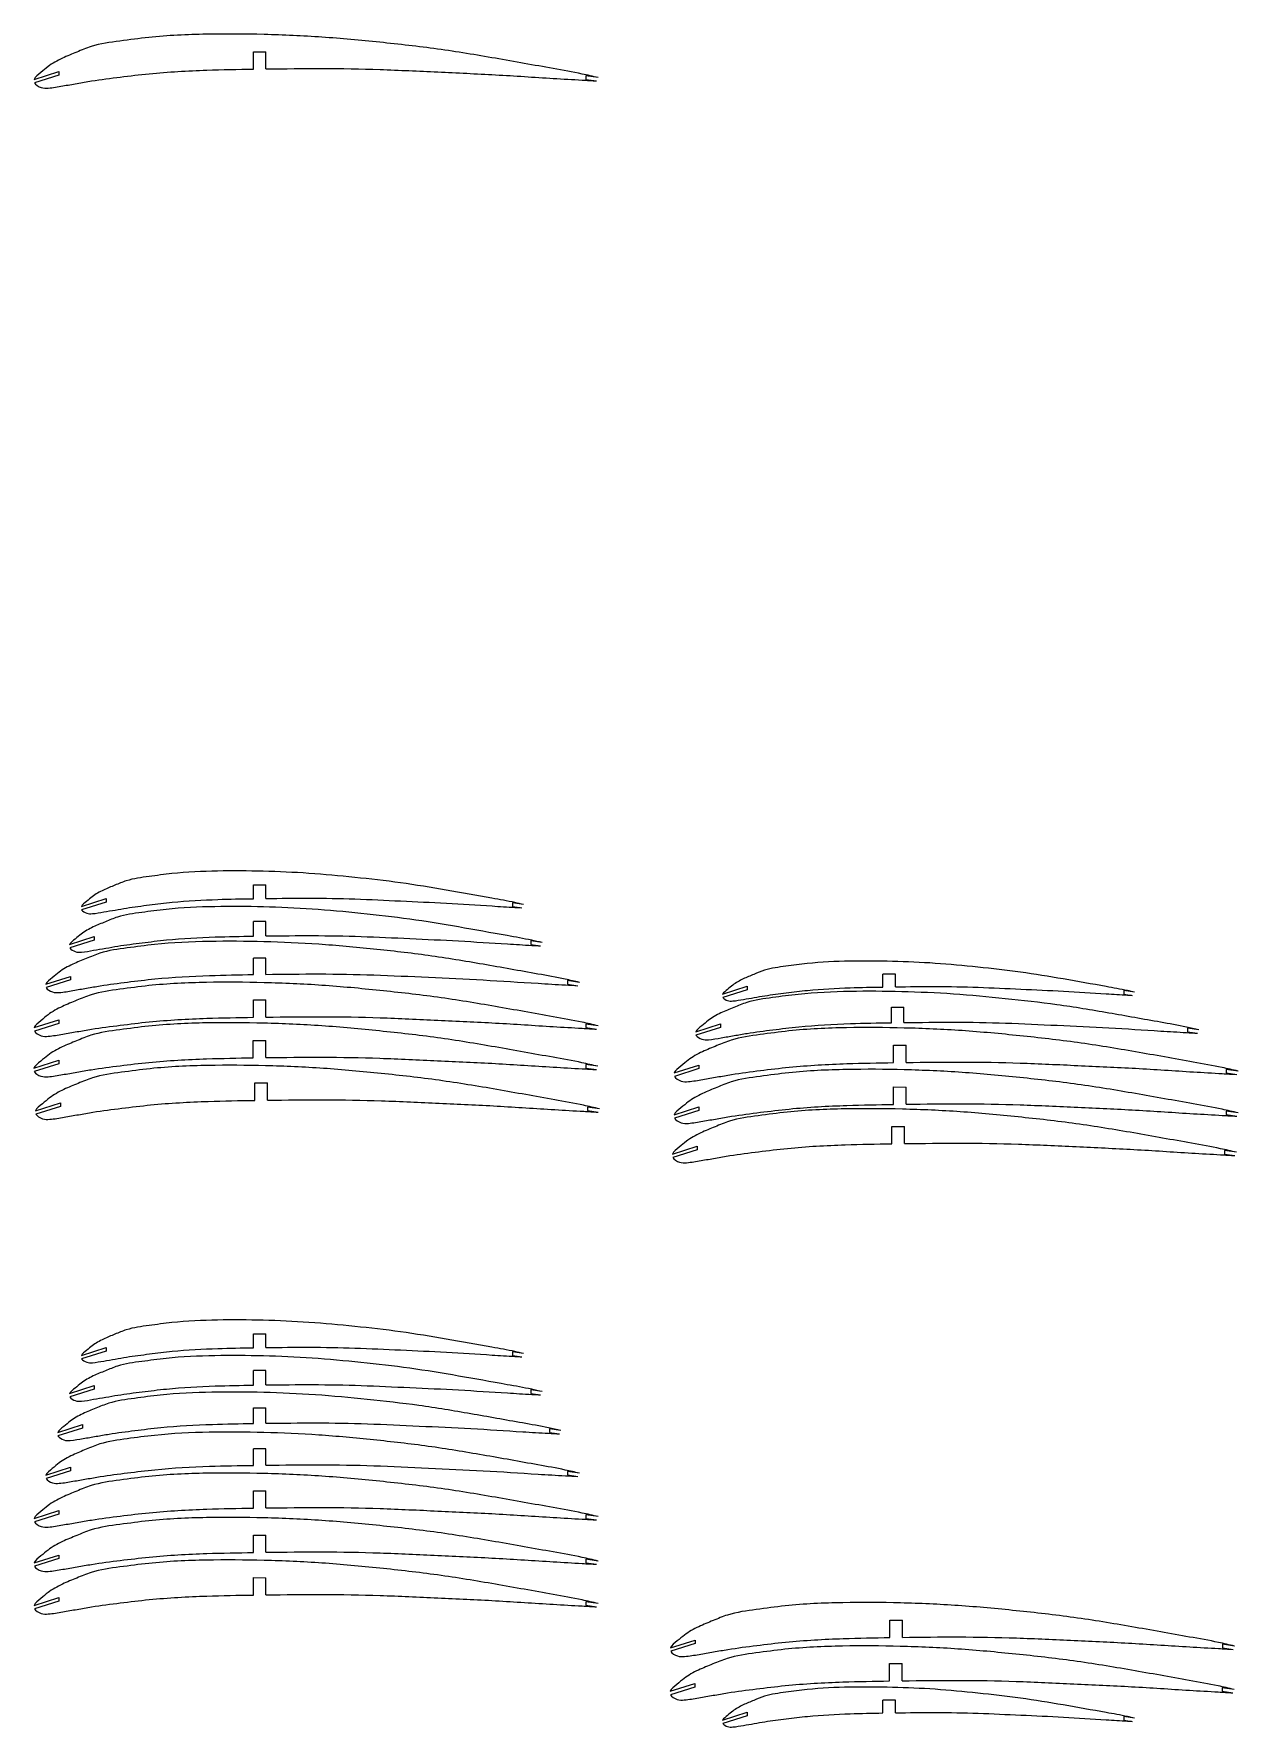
# Model space of a CAD drawing. Header units: inches. Extents: x -90 to 390, y 15 to 690.
import ezdxf

# ---------------------------------------------------------------- set-up
doc = ezdxf.new("R2010")
doc.units = ezdxf.units.IN
doc.header["$MEASUREMENT"] = 0

msp = doc.modelspace()

# ---------------------------------------------------------------- linework, layer by layer
for p, q in [((-2.5, 675.55), (-2.5, 682.49)), ((-2.5, 682.49), (2.5, 682.47)), ((2.5, 675.62), (2.5, 682.47)), ((-89.9, 671.44), (-80.02, 674.55)), ((-80.02, 673.15), (-89.78, 670.07)), ((-80.02, 674.55), (-80.02, 673.15)), ((134.78, 672.16), (129.98, 672.87)), ((129.98, 672.87), (129.98, 671.47)), ((129.98, 671.47), (134.21, 670.85)), ((-71.06, 341.98), (-61.23, 345.11)), ((-61.23, 345.11), (-61.23, 343.71)), ((-2.5, 345.05), (-2.5, 350.55)), ((-2.5, 350.55), (2.5, 350.53)), ((2.5, 345.12), (2.5, 350.53)), ((-61.23, 343.71), (-70.97, 340.6)), ((105.15, 342.73), (100.77, 343.36)), ((100.77, 343.36), (100.77, 341.96)), ((100.77, 341.96), (104.39, 341.44)), ((-2.5, 330.13), (-2.5, 335.97)), ((2.5, 335.97), (-2.5, 335.97)), ((2.5, 330.2), (2.5, 335.97)), ((-75.77, 326.8), (-65.93, 329.95)), ((-65.93, 328.55), (-75.67, 325.43)), ((-65.93, 329.95), (-65.93, 328.55)), ((112.51, 327.56), (108.07, 328.2)), ((108.07, 328.2), (108.07, 326.8)), ((108.07, 326.8), (111.91, 326.25)), ((-2.5, 314.82), (-2.5, 321.38)), ((2.5, 321.38), (-2.5, 321.38)), ((2.5, 314.89), (2.5, 321.38)), ((-85.19, 310.97), (-75.32, 314.1)), ((-75.32, 312.7), (-85.08, 309.6)), ((-75.32, 314.1), (-75.32, 312.7)), ((127.35, 311.71), (122.68, 312.39)), ((122.68, 312.39), (122.68, 310.99)), ((122.68, 310.99), (126.79, 310.39)), ((248.26, 309.86), (248.26, 315.01)), ((253.26, 314.99), (248.26, 315.01)), ((253.26, 309.93), (253.26, 314.99)), ((-2.5, 297.78), (-2.5, 304.73)), ((-2.5, 304.73), (2.5, 304.7)), ((2.5, 297.85), (2.5, 304.7)), ((184.42, 307.05), (194.22, 310.17)), ((194.22, 308.77), (184.5, 305.68)), ((194.22, 310.17), (194.22, 308.77)), ((348.53, 307.81), (344.22, 308.42)), ((344.22, 308.42), (344.22, 307.02)), ((344.22, 307.02), (347.62, 306.54)), ((251.67, 295.63), (251.67, 301.85)), ((251.67, 301.85), (256.67, 301.83)), ((256.67, 295.69), (256.67, 301.83)), ((-89.9, 293.67), (-80.02, 296.78)), ((-80.02, 295.38), (-89.78, 292.31)), ((-80.02, 296.78), (-80.02, 295.38)), ((134.78, 294.4), (129.98, 295.1)), ((129.98, 295.1), (129.98, 293.7)), ((129.98, 293.7), (134.21, 293.08)), ((173.69, 292.03), (183.55, 295.18)), ((183.55, 293.78), (173.79, 290.67)), ((183.55, 295.18), (183.55, 293.78)), ((374.09, 292.79), (369.55, 293.45)), ((369.55, 293.45), (369.55, 292.05)), ((369.55, 292.05), (373.55, 291.47)), ((-2.57, 281.65), (-2.57, 288.59)), ((-2.57, 288.59), (2.43, 288.57)), ((2.43, 281.72), (2.43, 288.57)), ((252.5, 279.73), (252.5, 286.68)), ((252.5, 286.68), (257.5, 286.65)), ((257.5, 279.8), (257.5, 286.65)), ((-89.97, 277.54), (-80.09, 280.65)), ((-80.09, 279.25), (-89.86, 276.18)), ((-80.09, 280.65), (-80.09, 279.25)), ((134.71, 278.26), (129.91, 278.97)), ((129.91, 278.97), (129.91, 277.57)), ((129.91, 277.57), (134.14, 276.95)), ((165.1, 275.62), (174.98, 278.73)), ((174.98, 277.33), (165.22, 274.26)), ((174.98, 278.73), (174.98, 277.33)), ((389.78, 276.35), (384.98, 277.05)), ((384.98, 277.05), (384.98, 275.65)), ((-1.92, 264.7), (-1.92, 271.65)), ((-1.92, 271.65), (3.08, 271.63)), ((3.08, 264.77), (3.08, 271.63)), ((252.5, 263.09), (252.5, 270.03)), ((252.5, 270.03), (257.5, 270.01)), ((257.5, 263.16), (257.5, 270.01)), ((384.98, 275.65), (389.21, 275.03)), ((-89.32, 260.59), (-79.43, 263.7)), ((-79.43, 263.7), (-79.43, 262.3)), ((-79.43, 262.3), (-89.2, 259.23)), ((135.37, 261.32), (130.57, 262.02)), ((130.57, 262.02), (130.57, 260.62)), ((130.57, 260.62), (134.8, 260)), ((165.1, 258.98), (174.98, 262.09)), ((174.98, 260.69), (165.22, 257.61)), ((174.98, 262.09), (174.98, 260.69)), ((389.78, 259.7), (384.98, 260.41)), ((384.98, 260.41), (384.98, 259.01)), ((384.98, 259.01), (389.21, 258.39)), ((251.81, 247.41), (251.81, 254.35)), ((251.81, 254.35), (256.81, 254.33)), ((256.81, 247.47), (256.81, 254.33)), ((164.41, 243.29), (174.29, 246.4)), ((174.29, 245), (164.53, 241.93)), ((174.29, 246.4), (174.29, 245)), ((389.09, 244.02), (384.29, 244.72)), ((384.29, 244.72), (384.29, 243.32)), ((384.29, 243.32), (388.52, 242.7)), ((-2.5, 166.16), (-2.5, 171.66)), ((-2.5, 171.66), (2.5, 171.64)), ((2.5, 166.23), (2.5, 171.64)), ((-71.06, 163.08), (-61.23, 166.22)), ((-61.23, 164.82), (-70.97, 161.71)), ((-61.23, 166.22), (-61.23, 164.82)), ((105.15, 163.84), (100.77, 164.47)), ((100.77, 164.47), (100.77, 163.07)), ((100.77, 163.07), (104.39, 162.55)), ((-2.5, 151.24), (-2.5, 157.08)), ((2.5, 157.08), (-2.5, 157.08)), ((2.5, 151.31), (2.5, 157.08)), ((-75.77, 147.91), (-65.93, 151.06)), ((-65.93, 149.66), (-75.67, 146.54)), ((-65.93, 151.06), (-65.93, 149.66)), ((112.51, 148.67), (108.07, 149.31)), ((108.07, 149.31), (108.07, 147.91)), ((-2.5, 135.97), (-2.5, 142.19)), ((-2.5, 142.19), (2.5, 142.17)), ((2.5, 136.04), (2.5, 142.17)), ((108.07, 147.91), (111.91, 147.35)), ((-80.48, 132.37), (-70.62, 135.53)), ((-70.62, 135.53), (-70.62, 134.13)), ((-70.62, 134.13), (-80.38, 131.01)), ((119.92, 133.13), (115.38, 133.79)), ((115.38, 133.79), (115.38, 132.39)), ((115.38, 132.39), (119.38, 131.81)), ((-2.5, 119.28), (-2.5, 125.85)), ((2.5, 125.85), (-2.5, 125.85)), ((2.5, 119.35), (2.5, 125.85)), ((-85.19, 115.43), (-75.32, 118.56)), ((-75.32, 117.16), (-85.08, 114.07)), ((-75.32, 118.56), (-75.32, 117.16)), ((127.35, 116.17), (122.68, 116.86)), ((122.68, 116.86), (122.68, 115.46)), ((122.68, 115.46), (126.79, 114.85)), ((-2.5, 102.25), (-2.5, 109.19)), ((-2.5, 109.19), (2.5, 109.17)), ((2.5, 102.32), (2.5, 109.17)), ((-89.9, 98.14), (-80.02, 101.24)), ((-80.02, 101.24), (-80.02, 99.84)), ((-80.02, 99.84), (-89.78, 96.77)), ((134.78, 98.86), (129.98, 99.56)), ((129.98, 99.56), (129.98, 98.16)), ((129.98, 98.16), (134.21, 97.54)), ((-2.5, 84.57), (-2.5, 91.51)), ((-2.5, 91.51), (2.5, 91.49)), ((2.5, 84.64), (2.5, 91.49)), ((-89.9, 80.46), (-80.02, 83.57)), ((-80.02, 82.17), (-89.78, 79.09)), ((-80.02, 83.57), (-80.02, 82.17)), ((134.78, 81.18), (129.98, 81.88)), ((129.98, 81.88), (129.98, 80.48)), ((-2.5, 67.62), (-2.5, 74.57)), ((-2.5, 74.57), (2.5, 74.54)), ((2.5, 67.69), (2.5, 74.54)), ((129.98, 80.48), (134.21, 79.87)), ((-89.9, 63.51), (-80.02, 66.62)), ((-80.02, 65.22), (-89.78, 62.15)), ((-80.02, 66.62), (-80.02, 65.22)), ((134.78, 64.24), (129.98, 64.94)), ((129.98, 64.94), (129.98, 63.54)), ((129.98, 63.54), (134.21, 62.92)), ((251.03, 50.68), (251.03, 57.62)), ((251.03, 57.62), (256.03, 57.6)), ((256.03, 50.75), (256.03, 57.6)), ((163.63, 46.57), (173.51, 49.68)), ((173.51, 48.28), (163.74, 45.2)), ((173.51, 49.68), (173.51, 48.28)), ((388.31, 47.29), (383.51, 47.99)), ((383.51, 47.99), (383.51, 46.59)), ((383.51, 46.59), (387.74, 45.98)), ((250.89, 33.38), (250.89, 40.32)), ((250.89, 40.32), (255.89, 40.3)), ((255.89, 33.45), (255.89, 40.3)), ((163.49, 29.27), (173.38, 32.38)), ((173.38, 30.98), (163.61, 27.91)), ((173.38, 32.38), (173.38, 30.98)), ((388.18, 29.99), (383.38, 30.7)), ((383.38, 30.7), (383.38, 29.3)), ((383.38, 29.3), (387.61, 28.68)), ((184.42, 17.82), (194.22, 20.93)), ((194.22, 20.93), (194.22, 19.53)), ((248.26, 20.63), (248.26, 25.78)), ((253.26, 25.75), (248.26, 25.78)), ((253.26, 20.7), (253.26, 25.75)), ((194.22, 19.53), (184.5, 16.45)), ((348.53, 18.57), (344.22, 19.19)), ((344.22, 19.19), (344.22, 17.79)), ((344.22, 17.79), (347.62, 17.3))]:
    msp.add_line(p, q)
for points, knots in [([(134.78, 672.16), (132.68, 672.66), (126.76, 674.03), (113.09, 676.44), (93.92, 679.91), (70.92, 683.74), (47.84, 686.3), (24.83, 688.48), (1.79, 689.48), (-21.23, 689.65), (-40.45, 688.8), (-55.71, 686.7), (-65.51, 685.44), (-72.93, 682.28), (-78.75, 679.98), (-83.78, 677.2), (-86.91, 674.31), (-89.5, 672.4), (-89.9, 671.44)], [5.349549, 5.349549, 5.349549, 5.349549, 11.844101, 23.572129, 46.976276, 70.308972, 93.497701, 116.611318, 139.646917, 162.649482, 185.671868, 197.245674, 208.928711, 215.062809, 221.283229, 227.904728, 231.601721, 235.180312, 235.180312, 235.180312, 235.180312]), ([(-89.78, 670.07), (-89.3, 669.28), (-87.09, 667.88), (-83.3, 667.98), (-78.47, 668.87), (-72.76, 669.82), (-65.13, 671.19), (-55.55, 672.4), (-40.26, 674.27), (-22.55, 675.22), (-8.69, 675.46), (-2.5, 675.55)], [236.874958, 236.874958, 236.874958, 236.874958, 239.907015, 242.792775, 248.595634, 254.417956, 260.239889, 271.831671, 283.391734, 306.419971, 324.991335, 324.991335, 324.991335, 324.991335]), ([(2.5, 675.62), (9.97, 675.72), (25.12, 675.92), (47.94, 675.51), (70.94, 674.38), (93.97, 673.38), (113.13, 672.06), (126.55, 671.3), (132.3, 670.96), (134.21, 670.85)], [329.991893, 329.991893, 329.991893, 329.991893, 352.418463, 375.426706, 398.45935, 421.500504, 444.558299, 456.087346, 461.832374, 461.832374, 461.832374, 461.832374]), ([(105.15, 342.73), (103.98, 343), (99.8, 343.94), (89.49, 345.76), (74.32, 348.51), (56.12, 351.53), (37.86, 353.57), (19.65, 355.29), (1.41, 356.08), (-16.8, 356.22), (-32.01, 355.54), (-44.08, 353.88), (-51.84, 352.89), (-57.71, 350.38), (-62.32, 348.57), (-66.29, 346.36), (-68.72, 344.12), (-70.67, 342.67), (-71.06, 341.98)], [5.782646, 5.782646, 5.782646, 5.782646, 9.372288, 18.652728, 37.172532, 55.635795, 73.985137, 92.275043, 110.503212, 128.705242, 146.922956, 156.081359, 165.326197, 170.180136, 175.102381, 180.342002, 183.267449, 185.88365, 185.88365, 185.88365, 185.88365]), ([(-70.97, 340.6), (-70.55, 340.02), (-68.87, 338.99), (-65.92, 339.07), (-62.1, 339.77), (-57.58, 340.52), (-51.54, 341.61), (-43.95, 342.57), (-31.86, 344.05), (-18.02, 344.79), (-7.22, 344.98), (-2.5, 345.05)], [187.59354, 187.59354, 187.59354, 187.59354, 189.839464, 192.122978, 196.714806, 201.322035, 205.928955, 215.101583, 224.249111, 242.471455, 256.645248, 256.645248, 256.645248, 256.645248]), ([(2.5, 345.12), (8.24, 345.19), (20.05, 345.34), (37.94, 345.02), (56.14, 344.13), (74.36, 343.34), (89.52, 342.3), (99.54, 341.72), (103.48, 341.49), (104.39, 341.44)], [261.645807, 261.645807, 261.645807, 261.645807, 278.870262, 297.076784, 315.302616, 333.535181, 351.780915, 360.9039, 363.633626, 363.633626, 363.633626, 363.633626]), ([(112.51, 327.56), (111.13, 327.88), (106.52, 328.92), (95.39, 330.89), (79.22, 333.81), (59.82, 337.04), (40.35, 339.21), (20.94, 341.05), (1.51, 341.89), (-17.9, 342.03), (-34.12, 341.31), (-46.99, 339.54), (-55.26, 338.48), (-61.51, 335.81), (-66.43, 333.88), (-70.66, 331.53), (-73.27, 329.13), (-75.38, 327.56), (-75.77, 326.8)], [5.718219, 5.718219, 5.718219, 5.718219, 9.990241, 19.882578, 39.623468, 59.304089, 78.863278, 98.359112, 117.789138, 137.191302, 156.610184, 166.372438, 176.226825, 181.400804, 186.647593, 192.232684, 195.351017, 198.208612, 198.208612, 198.208612, 198.208612]), ([(127.35, 311.71), (125.49, 312.15), (120.01, 313.4), (107.19, 315.66), (89.02, 318.95), (67.22, 322.58), (45.35, 325.02), (23.53, 327.08), (1.69, 328.02), (-20.12, 328.19), (-38.34, 327.38), (-52.8, 325.39), (-62.09, 324.2), (-69.12, 321.2), (-74.64, 319.02), (-79.4, 316.38), (-82.36, 313.66), (-84.8, 311.86), (-85.19, 310.97)], [5.480067, 5.480067, 5.480067, 5.480067, 11.226147, 22.342279, 44.52534, 66.640678, 88.61956, 110.52725, 132.360991, 154.163422, 175.98464, 186.954595, 198.028082, 203.842141, 209.738017, 216.014046, 219.518153, 222.857074, 222.857074, 222.857074, 222.857074]), ([(-75.67, 325.43), (-75.24, 324.79), (-73.42, 323.67), (-70.26, 323.75), (-66.19, 324.51), (-61.37, 325.31), (-54.93, 326.46), (-46.85, 327.48), (-33.96, 329.06), (-19.15, 329.86), (-7.59, 330.06), (-2.5, 330.13)], [199.913506, 199.913506, 199.913506, 199.913506, 202.356352, 204.790428, 209.685013, 214.596015, 219.506689, 229.284105, 239.034767, 258.458584, 273.73177, 273.73177, 273.73177, 273.73177]), ([(2.5, 330.2), (8.67, 330.28), (21.32, 330.44), (40.44, 330.1), (59.84, 329.15), (79.26, 328.3), (95.42, 327.2), (106.31, 326.57), (110.73, 326.31), (111.91, 326.25)], [278.732329, 278.732329, 278.732329, 278.732329, 297.257312, 316.664265, 336.0918, 355.526512, 374.975261, 384.699762, 388.246058, 388.246058, 388.246058, 388.246058]), ([(348.53, 307.81), (347.59, 308.02), (343.82, 308.86), (334.34, 310.53), (320.17, 313.1), (303.17, 315.92), (286.12, 317.82), (269.11, 319.43), (252.08, 320.17), (235.07, 320.3), (220.86, 319.67), (209.58, 318.12), (202.33, 317.19), (196.85, 314.85), (192.55, 313.15), (188.84, 311.09), (186.58, 309.02), (184.79, 307.69), (184.42, 307.05)], [5.8555, 5.8555, 5.8555, 5.8555, 8.754335, 17.422878, 34.721596, 51.967501, 69.106996, 86.190974, 103.217286, 120.219182, 137.235728, 145.79028, 154.425569, 158.959467, 163.557169, 168.451321, 171.183881, 173.557565, 173.557565, 173.557565, 173.557565]), ([(134.78, 294.4), (132.68, 294.9), (126.76, 296.26), (113.09, 298.67), (93.92, 302.14), (70.92, 305.97), (47.84, 308.54), (24.83, 310.72), (1.79, 311.71), (-21.23, 311.89), (-40.45, 311.03), (-55.71, 308.94), (-65.51, 307.68), (-72.93, 304.51), (-78.75, 302.22), (-83.78, 299.43), (-86.91, 296.55), (-89.5, 294.63), (-89.9, 293.67)], [5.349549, 5.349549, 5.349549, 5.349549, 11.844101, 23.572129, 46.976276, 70.308972, 93.497701, 116.611318, 139.646917, 162.649482, 185.671868, 197.245674, 208.928711, 215.062809, 221.283229, 227.904728, 231.601721, 235.180312, 235.180312, 235.180312, 235.180312]), ([(-85.08, 309.6), (-84.61, 308.86), (-82.53, 307.55), (-78.96, 307.64), (-74.38, 308.49), (-68.96, 309.39), (-61.73, 310.69), (-52.65, 311.84), (-38.16, 313.61), (-21.42, 314.51), (-8.32, 314.74), (-2.5, 314.82)], [224.554483, 224.554483, 224.554483, 224.554483, 227.390128, 230.125326, 235.625427, 241.143975, 246.662155, 257.649149, 268.606078, 290.432842, 307.904814, 307.904814, 307.904814, 307.904814]), ([(2.5, 314.89), (9.54, 314.98), (23.85, 315.17), (45.44, 314.78), (67.24, 313.72), (89.06, 312.76), (107.23, 311.52), (119.81, 310.8), (125.12, 310.49), (126.79, 310.39)], [312.905372, 312.905372, 312.905372, 312.905372, 334.031413, 355.839225, 377.670167, 399.509173, 421.363953, 432.291485, 437.319251, 437.319251, 437.319251, 437.319251]), ([(374.09, 292.79), (372.47, 293.17), (367.43, 294.31), (355.46, 296.43), (338.29, 299.54), (317.69, 302.96), (297.02, 305.26), (276.41, 307.22), (255.77, 308.11), (235.16, 308.26), (217.94, 307.5), (204.27, 305.62), (195.49, 304.49), (188.85, 301.66), (183.63, 299.6), (179.14, 297.11), (176.36, 294.54), (174.08, 292.86), (173.69, 292.03)], [5.616895, 5.616895, 5.616895, 5.616895, 10.608194, 21.112428, 42.074404, 62.972383, 83.741419, 104.443181, 125.075064, 145.677362, 166.297412, 176.663516, 187.127454, 192.621472, 198.192805, 204.123365, 207.434585, 210.533076, 210.533076, 210.533076, 210.533076]), ([(184.5, 305.68), (184.9, 305.15), (186.45, 304.21), (189.18, 304.28), (192.75, 304.94), (196.98, 305.64), (202.62, 306.65), (209.7, 307.55), (221, 308.93), (233.87, 309.62), (243.9, 309.8), (248.26, 309.86)], [175.273411, 175.273411, 175.273411, 175.273411, 177.322577, 179.455529, 183.744599, 188.048054, 192.351222, 200.919061, 209.463455, 226.484326, 239.558726, 239.558726, 239.558726, 239.558726]), ([(253.26, 309.93), (258.56, 310), (269.54, 310.14), (286.19, 309.84), (303.19, 309.01), (320.21, 308.27), (334.38, 307.3), (343.52, 306.77), (346.99, 306.57), (347.62, 306.54)], [244.559285, 244.559285, 244.559285, 244.559285, 260.483212, 277.489304, 294.513433, 311.543851, 328.586569, 337.108039, 339.015015, 339.015015, 339.015015, 339.015015]), ([(-89.78, 292.31), (-89.3, 291.51), (-87.09, 290.11), (-83.3, 290.21), (-78.47, 291.11), (-72.76, 292.06), (-65.13, 293.42), (-55.55, 294.64), (-40.26, 296.51), (-22.55, 297.46), (-8.69, 297.69), (-2.5, 297.78)], [236.874958, 236.874958, 236.874958, 236.874958, 239.907015, 242.792775, 248.595634, 254.417956, 260.239889, 271.831671, 283.391734, 306.419971, 324.991335, 324.991335, 324.991335, 324.991335]), ([(2.5, 297.85), (9.97, 297.95), (25.12, 298.15), (47.94, 297.74), (70.94, 296.62), (93.97, 295.61), (113.13, 294.3), (126.55, 293.53), (132.3, 293.19), (134.21, 293.08)], [329.991893, 329.991893, 329.991893, 329.991893, 352.418463, 375.426706, 398.45935, 421.500504, 444.558299, 456.087346, 461.832374, 461.832374, 461.832374, 461.832374]), ([(134.71, 278.26), (132.61, 278.77), (126.69, 280.13), (113.02, 282.54), (93.84, 286.01), (70.84, 289.84), (47.77, 292.41), (24.76, 294.58), (1.71, 295.58), (-21.3, 295.75), (-40.53, 294.9), (-55.78, 292.8), (-65.59, 291.55), (-73, 288.38), (-78.83, 286.09), (-83.85, 283.3), (-86.98, 280.41), (-89.58, 278.5), (-89.97, 277.54)], [5.349549, 5.349549, 5.349549, 5.349549, 11.844101, 23.572129, 46.976276, 70.308972, 93.497701, 116.611318, 139.646917, 162.649482, 185.671868, 197.245674, 208.928711, 215.062809, 221.283229, 227.904728, 231.601721, 235.180312, 235.180312, 235.180312, 235.180312]), ([(389.78, 276.35), (387.68, 276.85), (381.76, 278.21), (368.09, 280.62), (348.92, 284.09), (325.92, 287.92), (302.84, 290.49), (279.83, 292.67), (256.79, 293.66), (233.77, 293.84), (214.55, 292.98), (199.29, 290.89), (189.49, 289.63), (182.07, 286.46), (176.25, 284.17), (171.22, 281.38), (168.09, 278.5), (165.5, 276.58), (165.1, 275.62)], [5.349549, 5.349549, 5.349549, 5.349549, 11.844101, 23.572129, 46.976276, 70.308972, 93.497701, 116.611318, 139.646917, 162.649482, 185.671868, 197.245674, 208.928711, 215.062809, 221.283229, 227.904728, 231.601721, 235.180312, 235.180312, 235.180312, 235.180312]), ([(173.79, 290.67), (174.25, 289.98), (176.19, 288.76), (179.56, 288.85), (183.88, 289.65), (189, 290.5), (195.84, 291.73), (204.42, 292.81), (218.11, 294.49), (233.88, 295.34), (246.21, 295.55), (251.67, 295.63)], [212.23383, 212.23383, 212.23383, 212.23383, 214.87324, 217.457877, 222.65522, 227.869995, 233.084422, 243.466627, 253.820422, 274.445713, 290.818292, 290.818292, 290.818292, 290.818292]), ([(256.67, 295.69), (263.28, 295.78), (276.76, 295.96), (297.11, 295.59), (317.71, 294.59), (338.33, 293.68), (355.5, 292.51), (367.24, 291.84), (372.11, 291.55), (373.55, 291.47)], [295.81885, 295.81885, 295.81885, 295.81885, 315.644362, 336.251745, 356.880983, 377.517843, 398.169607, 408.495623, 412.806341, 412.806341, 412.806341, 412.806341]), ([(-89.86, 276.18), (-89.37, 275.38), (-87.16, 273.98), (-83.38, 274.08), (-78.55, 274.97), (-72.83, 275.92), (-65.2, 277.29), (-55.62, 278.5), (-40.34, 280.37), (-22.63, 281.33), (-8.76, 281.56), (-2.57, 281.65)], [236.874958, 236.874958, 236.874958, 236.874958, 239.907015, 242.792775, 248.595634, 254.417956, 260.239889, 271.831671, 283.391734, 306.419971, 324.991335, 324.991335, 324.991335, 324.991335]), ([(135.37, 261.32), (133.26, 261.82), (127.34, 263.18), (113.67, 265.59), (94.5, 269.07), (71.5, 272.89), (48.43, 275.46), (25.41, 277.64), (2.37, 278.63), (-20.64, 278.81), (-39.87, 277.95), (-55.13, 275.86), (-64.93, 274.6), (-72.34, 271.43), (-78.17, 269.14), (-83.19, 266.35), (-86.32, 263.47), (-88.92, 261.55), (-89.32, 260.59)], [5.349549, 5.349549, 5.349549, 5.349549, 11.844101, 23.572129, 46.976276, 70.308972, 93.497701, 116.611318, 139.646917, 162.649482, 185.671868, 197.245674, 208.928711, 215.062809, 221.283229, 227.904728, 231.601721, 235.180312, 235.180312, 235.180312, 235.180312]), ([(2.43, 281.72), (9.9, 281.82), (25.05, 282.02), (47.87, 281.61), (70.87, 280.49), (93.89, 279.48), (113.06, 278.16), (126.48, 277.4), (132.23, 277.06), (134.14, 276.95)], [329.991893, 329.991893, 329.991893, 329.991893, 352.418463, 375.426706, 398.45935, 421.500504, 444.558299, 456.087346, 461.832374, 461.832374, 461.832374, 461.832374]), ([(389.78, 259.7), (387.68, 260.21), (381.76, 261.57), (368.09, 263.98), (348.92, 267.45), (325.92, 271.28), (302.84, 273.85), (279.83, 276.02), (256.79, 277.02), (233.77, 277.19), (214.55, 276.34), (199.29, 274.24), (189.49, 272.99), (182.07, 269.82), (176.25, 267.52), (171.22, 264.74), (168.09, 261.85), (165.5, 259.94), (165.1, 258.98)], [5.349549, 5.349549, 5.349549, 5.349549, 11.844101, 23.572129, 46.976276, 70.308972, 93.497701, 116.611318, 139.646917, 162.649482, 185.671868, 197.245674, 208.928711, 215.062809, 221.283229, 227.904728, 231.601721, 235.180312, 235.180312, 235.180312, 235.180312]), ([(165.22, 274.26), (165.7, 273.46), (167.91, 272.06), (171.7, 272.16), (176.53, 273.06), (182.24, 274.01), (189.87, 275.37), (199.45, 276.59), (214.74, 278.46), (232.45, 279.41), (246.31, 279.65), (252.5, 279.73)], [236.874958, 236.874958, 236.874958, 236.874958, 239.907015, 242.792775, 248.595634, 254.417956, 260.239889, 271.831671, 283.391734, 306.419971, 324.991335, 324.991335, 324.991335, 324.991335]), ([(257.5, 279.8), (264.97, 279.9), (280.12, 280.1), (302.94, 279.69), (325.94, 278.57), (348.97, 277.56), (368.13, 276.25), (381.55, 275.48), (387.3, 275.14), (389.21, 275.03)], [329.991893, 329.991893, 329.991893, 329.991893, 352.418463, 375.426706, 398.45935, 421.500504, 444.558299, 456.087346, 461.832374, 461.832374, 461.832374, 461.832374]), ([(-89.2, 259.23), (-88.71, 258.43), (-86.51, 257.04), (-82.72, 257.13), (-77.89, 258.03), (-72.18, 258.98), (-64.54, 260.35), (-54.96, 261.56), (-39.68, 263.43), (-21.97, 264.38), (-8.11, 264.62), (-1.92, 264.7)], [236.874958, 236.874958, 236.874958, 236.874958, 239.907015, 242.792775, 248.595634, 254.417956, 260.239889, 271.831671, 283.391734, 306.419971, 324.991335, 324.991335, 324.991335, 324.991335]), ([(3.08, 264.77), (10.56, 264.87), (25.7, 265.07), (48.53, 264.66), (71.53, 263.54), (94.55, 262.53), (113.72, 261.22), (127.14, 260.45), (132.89, 260.11), (134.8, 260)], [329.991893, 329.991893, 329.991893, 329.991893, 352.418463, 375.426706, 398.45935, 421.500504, 444.558299, 456.087346, 461.832374, 461.832374, 461.832374, 461.832374]), ([(257.5, 263.16), (264.97, 263.26), (280.12, 263.46), (302.94, 263.05), (325.94, 261.92), (348.97, 260.92), (368.13, 259.6), (381.55, 258.84), (387.3, 258.5), (389.21, 258.39)], [329.991893, 329.991893, 329.991893, 329.991893, 352.418463, 375.426706, 398.45935, 421.500504, 444.558299, 456.087346, 461.832374, 461.832374, 461.832374, 461.832374]), ([(389.09, 244.02), (386.99, 244.52), (381.07, 245.88), (367.4, 248.3), (348.23, 251.77), (325.23, 255.59), (302.15, 258.16), (279.14, 260.34), (256.1, 261.34), (233.08, 261.51), (213.85, 260.66), (198.6, 258.56), (188.8, 257.3), (181.38, 254.14), (175.55, 251.84), (170.53, 249.05), (167.4, 246.17), (164.81, 244.25), (164.41, 243.29)], [5.349549, 5.349549, 5.349549, 5.349549, 11.844101, 23.572129, 46.976276, 70.308972, 93.497701, 116.611318, 139.646917, 162.649482, 185.671868, 197.245674, 208.928711, 215.062809, 221.283229, 227.904728, 231.601721, 235.180312, 235.180312, 235.180312, 235.180312]), ([(165.22, 257.61), (165.7, 256.82), (167.91, 255.42), (171.7, 255.52), (176.53, 256.41), (182.24, 257.36), (189.87, 258.73), (199.45, 259.94), (214.74, 261.81), (232.45, 262.77), (246.31, 263), (252.5, 263.09)], [236.874958, 236.874958, 236.874958, 236.874958, 239.907015, 242.792775, 248.595634, 254.417956, 260.239889, 271.831671, 283.391734, 306.419971, 324.991335, 324.991335, 324.991335, 324.991335]), ([(164.53, 241.93), (165.01, 241.14), (167.22, 239.74), (171.01, 239.84), (175.83, 240.73), (181.55, 241.68), (189.18, 243.05), (198.76, 244.26), (214.04, 246.13), (231.76, 247.08), (245.62, 247.32), (251.81, 247.41)], [236.874958, 236.874958, 236.874958, 236.874958, 239.907015, 242.792775, 248.595634, 254.417956, 260.239889, 271.831671, 283.391734, 306.419971, 324.991335, 324.991335, 324.991335, 324.991335]), ([(256.81, 247.47), (264.28, 247.57), (279.43, 247.78), (302.25, 247.37), (325.25, 246.24), (348.28, 245.23), (367.44, 243.92), (380.86, 243.15), (386.61, 242.82), (388.52, 242.7)], [329.991893, 329.991893, 329.991893, 329.991893, 352.418463, 375.426706, 398.45935, 421.500504, 444.558299, 456.087346, 461.832374, 461.832374, 461.832374, 461.832374]), ([(105.15, 163.84), (103.98, 164.11), (99.8, 165.05), (89.49, 166.87), (74.32, 169.62), (56.12, 172.64), (37.86, 174.68), (19.65, 176.4), (1.41, 177.19), (-16.8, 177.32), (-32.01, 176.65), (-44.08, 174.99), (-51.84, 174), (-57.71, 171.49), (-62.32, 169.67), (-66.29, 167.47), (-68.72, 165.23), (-70.67, 163.78), (-71.06, 163.08)], [5.782646, 5.782646, 5.782646, 5.782646, 9.372288, 18.652728, 37.172532, 55.635795, 73.985137, 92.275043, 110.503212, 128.705242, 146.922956, 156.081359, 165.326197, 170.180136, 175.102381, 180.342002, 183.267449, 185.88365, 185.88365, 185.88365, 185.88365]), ([(112.51, 148.67), (111.13, 148.99), (106.52, 150.03), (95.39, 152), (79.22, 154.92), (59.82, 158.15), (40.35, 160.32), (20.94, 162.15), (1.51, 162.99), (-17.9, 163.14), (-34.12, 162.42), (-46.99, 160.65), (-55.26, 159.59), (-61.51, 156.92), (-66.43, 154.99), (-70.66, 152.64), (-73.27, 150.24), (-75.38, 148.67), (-75.77, 147.91)], [5.718219, 5.718219, 5.718219, 5.718219, 9.990241, 19.882578, 39.623468, 59.304089, 78.863278, 98.359112, 117.789138, 137.191302, 156.610184, 166.372438, 176.226825, 181.400804, 186.647593, 192.232684, 195.351017, 198.208612, 198.208612, 198.208612, 198.208612]), ([(-70.97, 161.71), (-70.55, 161.13), (-68.87, 160.1), (-65.92, 160.17), (-62.1, 160.88), (-57.58, 161.63), (-51.54, 162.72), (-43.95, 163.67), (-31.86, 165.15), (-18.02, 165.9), (-7.22, 166.09), (-2.5, 166.16)], [187.59354, 187.59354, 187.59354, 187.59354, 189.839464, 192.122978, 196.714806, 201.322035, 205.928955, 215.101583, 224.249111, 242.471455, 256.645248, 256.645248, 256.645248, 256.645248]), ([(2.5, 166.23), (8.24, 166.3), (20.05, 166.45), (37.94, 166.13), (56.14, 165.24), (74.36, 164.45), (89.52, 163.41), (99.54, 162.83), (103.48, 162.6), (104.39, 162.55)], [261.645807, 261.645807, 261.645807, 261.645807, 278.870262, 297.076784, 315.302616, 333.535181, 351.780915, 360.9039, 363.633626, 363.633626, 363.633626, 363.633626]), ([(119.92, 133.13), (118.3, 133.51), (113.26, 134.66), (101.29, 136.77), (84.12, 139.88), (63.52, 143.3), (42.85, 145.61), (22.24, 147.56), (1.6, 148.45), (-19.01, 148.6), (-36.23, 147.84), (-49.9, 145.96), (-58.68, 144.83), (-65.32, 142), (-70.54, 139.94), (-75.03, 137.45), (-77.81, 134.89), (-80.09, 133.2), (-80.48, 132.37)], [5.616895, 5.616895, 5.616895, 5.616895, 10.608194, 21.112428, 42.074404, 62.972383, 83.741419, 104.443181, 125.075064, 145.677362, 166.297412, 176.663516, 187.127454, 192.621472, 198.192805, 204.123365, 207.434585, 210.533076, 210.533076, 210.533076, 210.533076]), ([(-75.67, 146.54), (-75.24, 145.9), (-73.42, 144.78), (-70.26, 144.86), (-66.19, 145.61), (-61.37, 146.42), (-54.93, 147.57), (-46.85, 148.59), (-33.96, 150.17), (-19.15, 150.96), (-7.59, 151.17), (-2.5, 151.24)], [199.913506, 199.913506, 199.913506, 199.913506, 202.356352, 204.790428, 209.685013, 214.596015, 219.506689, 229.284105, 239.034767, 258.458584, 273.73177, 273.73177, 273.73177, 273.73177]), ([(2.5, 151.31), (8.67, 151.39), (21.32, 151.55), (40.44, 151.21), (59.84, 150.26), (79.26, 149.41), (95.42, 148.3), (106.31, 147.68), (110.73, 147.42), (111.91, 147.35)], [278.732329, 278.732329, 278.732329, 278.732329, 297.257312, 316.664265, 336.0918, 355.526512, 374.975261, 384.699762, 388.246058, 388.246058, 388.246058, 388.246058]), ([(-80.38, 131.01), (-79.92, 130.32), (-77.98, 129.1), (-74.61, 129.19), (-70.29, 129.99), (-65.17, 130.84), (-58.33, 132.07), (-49.75, 133.15), (-36.06, 134.83), (-20.29, 135.68), (-7.96, 135.89), (-2.5, 135.97)], [212.23383, 212.23383, 212.23383, 212.23383, 214.87324, 217.457877, 222.65522, 227.869995, 233.084422, 243.466627, 253.820422, 274.445713, 290.818292, 290.818292, 290.818292, 290.818292]), ([(2.5, 136.04), (9.11, 136.12), (22.59, 136.3), (42.94, 135.94), (63.54, 134.93), (84.16, 134.03), (101.33, 132.85), (113.07, 132.18), (117.94, 131.89), (119.38, 131.81)], [295.81885, 295.81885, 295.81885, 295.81885, 315.644362, 336.251745, 356.880983, 377.517843, 398.169607, 408.495623, 412.806341, 412.806341, 412.806341, 412.806341]), ([(127.35, 116.17), (125.49, 116.61), (120.01, 117.87), (107.19, 120.13), (89.02, 123.42), (67.22, 127.05), (45.35, 129.48), (23.53, 131.55), (1.69, 132.49), (-20.12, 132.65), (-38.34, 131.84), (-52.8, 129.86), (-62.09, 128.67), (-69.12, 125.66), (-74.64, 123.49), (-79.4, 120.85), (-82.36, 118.13), (-84.8, 116.33), (-85.19, 115.43)], [5.480067, 5.480067, 5.480067, 5.480067, 11.226147, 22.342279, 44.52534, 66.640678, 88.61956, 110.52725, 132.360991, 154.163422, 175.98464, 186.954595, 198.028082, 203.842141, 209.738017, 216.014046, 219.518153, 222.857074, 222.857074, 222.857074, 222.857074]), ([(134.78, 98.86), (132.68, 99.36), (126.76, 100.73), (113.09, 103.14), (93.92, 106.61), (70.92, 110.43), (47.84, 113), (24.83, 115.18), (1.79, 116.18), (-21.23, 116.35), (-40.45, 115.5), (-55.71, 113.4), (-65.51, 112.14), (-72.93, 108.98), (-78.75, 106.68), (-83.78, 103.9), (-86.91, 101.01), (-89.5, 99.1), (-89.9, 98.14)], [5.349549, 5.349549, 5.349549, 5.349549, 11.844101, 23.572129, 46.976276, 70.308972, 93.497701, 116.611318, 139.646917, 162.649482, 185.671868, 197.245674, 208.928711, 215.062809, 221.283229, 227.904728, 231.601721, 235.180312, 235.180312, 235.180312, 235.180312]), ([(-85.08, 114.07), (-84.61, 113.33), (-82.53, 112.02), (-78.96, 112.11), (-74.38, 112.96), (-68.96, 113.86), (-61.73, 115.16), (-52.65, 116.3), (-38.16, 118.08), (-21.42, 118.98), (-8.32, 119.2), (-2.5, 119.28)], [224.554483, 224.554483, 224.554483, 224.554483, 227.390128, 230.125326, 235.625427, 241.143975, 246.662155, 257.649149, 268.606078, 290.432842, 307.904814, 307.904814, 307.904814, 307.904814]), ([(2.5, 119.35), (9.54, 119.45), (23.85, 119.63), (45.44, 119.25), (67.24, 118.18), (89.06, 117.23), (107.23, 115.98), (119.81, 115.26), (125.12, 114.95), (126.79, 114.85)], [312.905372, 312.905372, 312.905372, 312.905372, 334.031413, 355.839225, 377.670167, 399.509173, 421.363953, 432.291485, 437.319251, 437.319251, 437.319251, 437.319251]), ([(-89.78, 96.77), (-89.3, 95.98), (-87.09, 94.58), (-83.3, 94.68), (-78.47, 95.57), (-72.76, 96.52), (-65.13, 97.89), (-55.55, 99.1), (-40.26, 100.97), (-22.55, 101.92), (-8.69, 102.16), (-2.5, 102.25)], [236.874958, 236.874958, 236.874958, 236.874958, 239.907015, 242.792775, 248.595634, 254.417956, 260.239889, 271.831671, 283.391734, 306.419971, 324.991335, 324.991335, 324.991335, 324.991335]), ([(2.5, 102.32), (9.97, 102.42), (25.12, 102.62), (47.94, 102.21), (70.94, 101.08), (93.97, 100.07), (113.13, 98.76), (126.55, 97.99), (132.3, 97.66), (134.21, 97.54)], [329.991893, 329.991893, 329.991893, 329.991893, 352.418463, 375.426706, 398.45935, 421.500504, 444.558299, 456.087346, 461.832374, 461.832374, 461.832374, 461.832374]), ([(134.78, 81.18), (132.68, 81.68), (126.76, 83.05), (113.09, 85.46), (93.92, 88.93), (70.92, 92.75), (47.84, 95.32), (24.83, 97.5), (1.79, 98.5), (-21.23, 98.67), (-40.45, 97.82), (-55.71, 95.72), (-65.51, 94.46), (-72.93, 91.3), (-78.75, 89), (-83.78, 86.22), (-86.91, 83.33), (-89.5, 81.42), (-89.9, 80.46)], [5.349549, 5.349549, 5.349549, 5.349549, 11.844101, 23.572129, 46.976276, 70.308972, 93.497701, 116.611318, 139.646917, 162.649482, 185.671868, 197.245674, 208.928711, 215.062809, 221.283229, 227.904728, 231.601721, 235.180312, 235.180312, 235.180312, 235.180312]), ([(134.78, 64.24), (132.68, 64.74), (126.76, 66.1), (113.09, 68.51), (93.92, 71.98), (70.92, 75.81), (47.84, 78.38), (24.83, 80.56), (1.79, 81.55), (-21.23, 81.73), (-40.45, 80.87), (-55.71, 78.78), (-65.51, 77.52), (-72.93, 74.35), (-78.75, 72.06), (-83.78, 69.27), (-86.91, 66.39), (-89.5, 64.47), (-89.9, 63.51)], [5.349549, 5.349549, 5.349549, 5.349549, 11.844101, 23.572129, 46.976276, 70.308972, 93.497701, 116.611318, 139.646917, 162.649482, 185.671868, 197.245674, 208.928711, 215.062809, 221.283229, 227.904728, 231.601721, 235.180312, 235.180312, 235.180312, 235.180312]), ([(-89.78, 79.09), (-89.3, 78.3), (-87.09, 76.9), (-83.3, 77), (-78.47, 77.89), (-72.76, 78.84), (-65.13, 80.21), (-55.55, 81.42), (-40.26, 83.29), (-22.55, 84.24), (-8.69, 84.48), (-2.5, 84.57)], [236.874958, 236.874958, 236.874958, 236.874958, 239.907015, 242.792775, 248.595634, 254.417956, 260.239889, 271.831671, 283.391734, 306.419971, 324.991335, 324.991335, 324.991335, 324.991335]), ([(2.5, 84.64), (9.97, 84.74), (25.12, 84.94), (47.94, 84.53), (70.94, 83.4), (93.97, 82.39), (113.13, 81.08), (126.55, 80.31), (132.3, 79.98), (134.21, 79.87)], [329.991893, 329.991893, 329.991893, 329.991893, 352.418463, 375.426706, 398.45935, 421.500504, 444.558299, 456.087346, 461.832374, 461.832374, 461.832374, 461.832374]), ([(-89.78, 62.15), (-89.3, 61.35), (-87.09, 59.95), (-83.3, 60.05), (-78.47, 60.95), (-72.76, 61.9), (-65.13, 63.27), (-55.55, 64.48), (-40.26, 66.35), (-22.55, 67.3), (-8.69, 67.54), (-2.5, 67.62)], [236.874958, 236.874958, 236.874958, 236.874958, 239.907015, 242.792775, 248.595634, 254.417956, 260.239889, 271.831671, 283.391734, 306.419971, 324.991335, 324.991335, 324.991335, 324.991335]), ([(2.5, 67.69), (9.97, 67.79), (25.12, 67.99), (47.94, 67.58), (70.94, 66.46), (93.97, 65.45), (113.13, 64.14), (126.55, 63.37), (132.3, 63.03), (134.21, 62.92)], [329.991893, 329.991893, 329.991893, 329.991893, 352.418463, 375.426706, 398.45935, 421.500504, 444.558299, 456.087346, 461.832374, 461.832374, 461.832374, 461.832374]), ([(388.31, 47.29), (386.21, 47.79), (380.29, 49.16), (366.62, 51.57), (347.44, 55.04), (324.44, 58.86), (301.37, 61.43), (278.36, 63.61), (255.31, 64.61), (232.3, 64.78), (213.07, 63.93), (197.82, 61.83), (188.01, 60.57), (180.6, 57.41), (174.77, 55.11), (169.75, 52.33), (166.62, 49.44), (164.02, 47.53), (163.63, 46.57)], [5.349549, 5.349549, 5.349549, 5.349549, 11.844101, 23.572129, 46.976276, 70.308972, 93.497701, 116.611318, 139.646917, 162.649482, 185.671868, 197.245674, 208.928711, 215.062809, 221.283229, 227.904728, 231.601721, 235.180312, 235.180312, 235.180312, 235.180312]), ([(388.18, 29.99), (386.07, 30.5), (380.15, 31.86), (366.48, 34.27), (347.31, 37.74), (324.31, 41.57), (301.24, 44.14), (278.22, 46.31), (255.18, 47.31), (232.17, 47.48), (212.94, 46.63), (197.68, 44.53), (187.88, 43.28), (180.47, 40.11), (174.64, 37.82), (169.62, 35.03), (166.49, 32.14), (163.89, 30.23), (163.49, 29.27)], [5.349549, 5.349549, 5.349549, 5.349549, 11.844101, 23.572129, 46.976276, 70.308972, 93.497701, 116.611318, 139.646917, 162.649482, 185.671868, 197.245674, 208.928711, 215.062809, 221.283229, 227.904728, 231.601721, 235.180312, 235.180312, 235.180312, 235.180312]), ([(163.74, 45.2), (164.23, 44.41), (166.44, 43.01), (170.22, 43.11), (175.05, 44), (180.77, 44.95), (188.4, 46.32), (197.98, 47.53), (213.26, 49.4), (230.97, 50.35), (244.84, 50.59), (251.03, 50.68)], [236.874958, 236.874958, 236.874958, 236.874958, 239.907015, 242.792775, 248.595634, 254.417956, 260.239889, 271.831671, 283.391734, 306.419971, 324.991335, 324.991335, 324.991335, 324.991335]), ([(256.03, 50.75), (263.5, 50.85), (278.65, 51.05), (301.47, 50.64), (324.47, 49.51), (347.49, 48.5), (366.66, 47.19), (380.08, 46.42), (385.83, 46.09), (387.74, 45.98)], [329.991893, 329.991893, 329.991893, 329.991893, 352.418463, 375.426706, 398.45935, 421.500504, 444.558299, 456.087346, 461.832374, 461.832374, 461.832374, 461.832374]), ([(163.61, 27.91), (164.09, 27.11), (166.3, 25.71), (170.09, 25.81), (174.92, 26.71), (180.63, 27.65), (188.27, 29.02), (197.85, 30.23), (213.13, 32.1), (230.84, 33.06), (244.7, 33.29), (250.89, 33.38)], [236.874958, 236.874958, 236.874958, 236.874958, 239.907015, 242.792775, 248.595634, 254.417956, 260.239889, 271.831671, 283.391734, 306.419971, 324.991335, 324.991335, 324.991335, 324.991335]), ([(348.53, 18.57), (347.59, 18.79), (343.82, 19.63), (334.34, 21.3), (320.17, 23.87), (303.17, 26.69), (286.12, 28.59), (269.11, 30.2), (252.08, 30.94), (235.07, 31.07), (220.86, 30.44), (209.58, 28.89), (202.33, 27.96), (196.85, 25.62), (192.55, 23.92), (188.84, 21.86), (186.58, 19.79), (184.79, 18.46), (184.42, 17.82)], [5.8555, 5.8555, 5.8555, 5.8555, 8.754335, 17.422878, 34.721596, 51.967501, 69.106996, 86.190974, 103.217286, 120.219182, 137.235728, 145.79028, 154.425569, 158.959467, 163.557169, 168.451321, 171.183881, 173.557565, 173.557565, 173.557565, 173.557565]), ([(255.89, 33.45), (263.37, 33.55), (278.51, 33.75), (301.34, 33.34), (324.34, 32.22), (347.36, 31.21), (366.53, 29.89), (379.95, 29.13), (385.7, 28.79), (387.61, 28.68)], [329.991893, 329.991893, 329.991893, 329.991893, 352.418463, 375.426706, 398.45935, 421.500504, 444.558299, 456.087346, 461.832374, 461.832374, 461.832374, 461.832374]), ([(184.5, 16.45), (184.9, 15.92), (186.45, 14.98), (189.18, 15.05), (192.75, 15.71), (196.98, 16.41), (202.62, 17.42), (209.7, 18.32), (221, 19.7), (233.87, 20.39), (243.9, 20.57), (248.26, 20.63)], [175.273411, 175.273411, 175.273411, 175.273411, 177.322577, 179.455529, 183.744599, 188.048054, 192.351222, 200.919061, 209.463455, 226.484326, 239.558726, 239.558726, 239.558726, 239.558726]), ([(253.26, 20.7), (258.56, 20.77), (269.54, 20.91), (286.19, 20.61), (303.19, 19.78), (320.21, 19.04), (334.38, 18.07), (343.52, 17.54), (346.99, 17.34), (347.62, 17.3)], [244.559285, 244.559285, 244.559285, 244.559285, 260.483212, 277.489304, 294.513433, 311.543851, 328.586569, 337.108039, 339.015015, 339.015015, 339.015015, 339.015015])]:
    msp.add_open_spline(points, degree=3, knots=knots)

doc.saveas('drawing.dxf')
